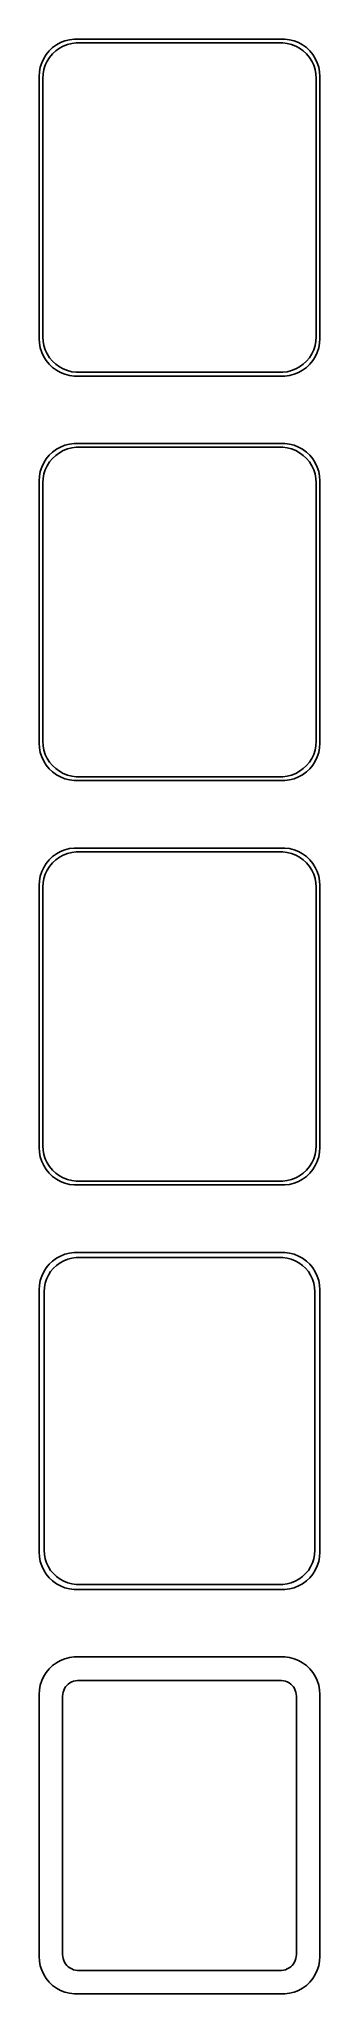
# Model space of a CAD drawing. Header units: metres. Extents: x -19 to 19, y 248 to 508.
import ezdxf

# ---------------------------------------------------------------- set-up
doc = ezdxf.new("R2010")
doc.units = ezdxf.units.M

msp = doc.modelspace()

# ---------------------------------------------------------------- linework, layer by layer
for p, q in [((-17.7951, 506.439), (-18.1315, 505.909)), ((-17.3948, 506.923), (-17.7951, 506.439)), ((-16.9371, 507.353), (-17.3948, 506.923)), ((-17.3428, 506.042), (-16.9626, 506.502)), ((-16.9626, 506.502), (-16.5278, 506.91)), ((-16.4291, 507.722), (-16.9371, 507.353)), ((-16.5278, 506.91), (-16.0452, 507.261)), ((-15.8789, 508.024), (-16.4291, 507.722)), ((-16.0452, 507.261), (-15.5224, 507.548)), ((-15.2951, 508.255), (-15.8789, 508.024)), ((-15.5224, 507.548), (-14.9678, 507.768)), ((-14.6869, 508.411), (-15.2951, 508.255)), ((-14.9678, 507.768), (-14.3901, 507.916)), ((-14.0639, 508.49), (-14.6869, 508.411)), ((-14.3901, 507.916), (-13.7982, 507.991)), ((14.0639, 508.49), (-14.0639, 508.49)), ((-13.7982, 507.991), (13.7982, 507.991)), ((13.7982, 507.991), (14.3901, 507.916)), ((14.6869, 508.411), (14.0639, 508.49)), ((14.3901, 507.916), (14.9678, 507.768)), ((15.2951, 508.255), (14.6869, 508.411)), ((14.9678, 507.768), (15.5224, 507.548)), ((15.8789, 508.024), (15.2951, 508.255)), ((15.5224, 507.548), (16.0452, 507.261)), ((16.4291, 507.722), (15.8789, 508.024)), ((16.0452, 507.261), (16.5278, 506.91)), ((16.9371, 507.353), (16.4291, 507.722)), ((16.5278, 506.91), (16.9626, 506.502)), ((17.3948, 506.923), (16.9371, 507.353)), ((16.9626, 506.502), (17.3428, 506.042)), ((17.7951, 506.439), (17.3948, 506.923)), ((18.1315, 505.909), (17.7951, 506.439)), ((-18.7106, 504.127), (-18.75, 503.5)), ((-18.5929, 504.743), (-18.7106, 504.127)), ((-18.3989, 505.341), (-18.5929, 504.743)), ((-18.1315, 505.909), (-18.3989, 505.341)), ((-18.25, 503.25), (-18.2125, 503.845)), ((-18.2125, 503.845), (-18.1008, 504.431)), ((-18.1008, 504.431), (-17.9164, 504.999)), ((-17.9164, 504.999), (-17.6624, 505.538)), ((-17.6624, 505.538), (-17.3428, 506.042)), ((17.3428, 506.042), (17.6624, 505.538)), ((17.6624, 505.538), (17.9164, 504.999)), ((17.9164, 504.999), (18.1008, 504.431)), ((18.1008, 504.431), (18.2125, 503.845)), ((18.3989, 505.341), (18.1315, 505.909)), ((18.2125, 503.845), (18.25, 503.25)), ((18.5929, 504.743), (18.3989, 505.341)), ((18.7106, 504.127), (18.5929, 504.743)), ((18.75, 503.5), (18.7106, 504.127)), ((-18.75, 503.5), (-18.75, 468.5)), ((-18.25, 468.75), (-18.25, 503.25)), ((18.25, 503.25), (18.25, 468.75)), ((18.75, 468.5), (18.75, 503.5)), ((-18.75, 468.5), (-18.7106, 467.873)), ((-18.7106, 467.873), (-18.5929, 467.257)), ((-18.5929, 467.257), (-18.3989, 466.659)), ((-18.2125, 468.155), (-18.25, 468.75)), ((-18.1008, 467.569), (-18.2125, 468.155)), ((-17.9164, 467.001), (-18.1008, 467.569)), ((18.1008, 467.569), (17.9164, 467.001)), ((18.2125, 468.155), (18.1008, 467.569)), ((18.25, 468.75), (18.2125, 468.155)), ((18.3989, 466.659), (18.5929, 467.257)), ((18.5929, 467.257), (18.7106, 467.873)), ((18.7106, 467.873), (18.75, 468.5)), ((-18.3989, 466.659), (-18.1315, 466.091)), ((-18.1315, 466.091), (-17.7951, 465.561)), ((-17.6624, 466.462), (-17.9164, 467.001)), ((-17.7951, 465.561), (-17.3948, 465.077)), ((-17.3428, 465.958), (-17.6624, 466.462)), ((-17.3948, 465.077), (-16.9371, 464.647)), ((-16.9626, 465.498), (-17.3428, 465.958)), ((-16.5278, 465.09), (-16.9626, 465.498)), ((-16.9371, 464.647), (-16.4291, 464.278)), ((-16.0452, 464.739), (-16.5278, 465.09)), ((-15.5224, 464.452), (-16.0452, 464.739)), ((16.0452, 464.739), (15.5224, 464.452)), ((16.5278, 465.09), (16.0452, 464.739)), ((16.4291, 464.278), (16.9371, 464.647)), ((16.9626, 465.498), (16.5278, 465.09)), ((16.9371, 464.647), (17.3948, 465.077)), ((17.3428, 465.958), (16.9626, 465.498)), ((17.6624, 466.462), (17.3428, 465.958)), ((17.3948, 465.077), (17.7951, 465.561)), ((17.9164, 467.001), (17.6624, 466.462)), ((17.7951, 465.561), (18.1315, 466.091)), ((18.1315, 466.091), (18.3989, 466.659)), ((-16.4291, 464.278), (-15.8789, 463.976)), ((-15.8789, 463.976), (-15.2951, 463.745)), ((-14.9678, 464.232), (-15.5224, 464.452)), ((-15.2951, 463.745), (-14.6869, 463.589)), ((-14.3901, 464.084), (-14.9678, 464.232)), ((-14.6869, 463.589), (-14.0639, 463.51)), ((-13.7982, 464.009), (-14.3901, 464.084)), ((-14.0639, 463.51), (14.0639, 463.51)), ((13.7982, 464.009), (-13.7982, 464.009)), ((14.3901, 464.084), (13.7982, 464.009)), ((14.0639, 463.51), (14.6869, 463.589)), ((14.9678, 464.232), (14.3901, 464.084)), ((14.6869, 463.589), (15.2951, 463.745)), ((15.5224, 464.452), (14.9678, 464.232)), ((15.2951, 463.745), (15.8789, 463.976)), ((15.8789, 463.976), (16.4291, 464.278)), ((-15.2951, 454.255), (-15.8789, 454.024)), ((-14.6869, 454.411), (-15.2951, 454.255)), ((-14.0639, 454.49), (-14.6869, 454.411)), ((14.0639, 454.49), (-14.0639, 454.49)), ((14.6869, 454.411), (14.0639, 454.49)), ((15.2951, 454.255), (14.6869, 454.411)), ((15.8789, 454.024), (15.2951, 454.255)), ((-18.1315, 451.909), (-18.3989, 451.341)), ((-17.7951, 452.439), (-18.1315, 451.909)), ((-17.9164, 450.999), (-17.6624, 451.538)), ((-17.3948, 452.923), (-17.7951, 452.439)), ((-17.6624, 451.538), (-17.3428, 452.042)), ((-16.9371, 453.353), (-17.3948, 452.923)), ((-17.3428, 452.042), (-16.9626, 452.502)), ((-16.9626, 452.502), (-16.5278, 452.91)), ((-16.4291, 453.722), (-16.9371, 453.353)), ((-16.5278, 452.91), (-16.0452, 453.261)), ((-15.8789, 454.024), (-16.4291, 453.722)), ((-16.0452, 453.261), (-15.5224, 453.548)), ((-15.5224, 453.548), (-14.9678, 453.768)), ((-14.9678, 453.768), (-14.3901, 453.916)), ((-14.3901, 453.916), (-13.7982, 453.991)), ((-13.7982, 453.991), (13.7982, 453.991)), ((13.7982, 453.991), (14.3901, 453.916)), ((14.3901, 453.916), (14.9678, 453.768)), ((14.9678, 453.768), (15.5224, 453.548)), ((15.5224, 453.548), (16.0452, 453.261)), ((16.4291, 453.722), (15.8789, 454.024)), ((16.0452, 453.261), (16.5278, 452.91)), ((16.9371, 453.353), (16.4291, 453.722)), ((16.5278, 452.91), (16.9626, 452.502)), ((17.3948, 452.923), (16.9371, 453.353)), ((16.9626, 452.502), (17.3428, 452.042)), ((17.3428, 452.042), (17.6624, 451.538)), ((17.7951, 452.439), (17.3948, 452.923)), ((17.6624, 451.538), (17.9164, 450.999)), ((18.1315, 451.909), (17.7951, 452.439)), ((18.3989, 451.341), (18.1315, 451.909)), ((-18.7106, 450.127), (-18.75, 449.5)), ((-18.75, 449.5), (-18.75, 414.5)), ((-18.5929, 450.743), (-18.7106, 450.127)), ((-18.3989, 451.341), (-18.5929, 450.743)), ((-18.25, 449.25), (-18.2125, 449.845)), ((-18.25, 414.75), (-18.25, 449.25)), ((-18.2125, 449.845), (-18.1008, 450.431)), ((-18.1008, 450.431), (-17.9164, 450.999)), ((17.9164, 450.999), (18.1008, 450.431)), ((18.1008, 450.431), (18.2125, 449.845)), ((18.2125, 449.845), (18.25, 449.25)), ((18.25, 449.25), (18.25, 414.75)), ((18.5929, 450.743), (18.3989, 451.341)), ((18.7106, 450.127), (18.5929, 450.743)), ((18.75, 449.5), (18.7106, 450.127)), ((18.75, 414.5), (18.75, 449.5)), ((-18.75, 414.5), (-18.7106, 413.873)), ((-18.7106, 413.873), (-18.5929, 413.257)), ((-18.5929, 413.257), (-18.3989, 412.659)), ((-18.3989, 412.659), (-18.1315, 412.091)), ((-18.2125, 414.155), (-18.25, 414.75)), ((-18.1008, 413.569), (-18.2125, 414.155)), ((-17.9164, 413.001), (-18.1008, 413.569)), ((-17.6624, 412.462), (-17.9164, 413.001)), ((-17.3428, 411.958), (-17.6624, 412.462)), ((17.6624, 412.462), (17.3428, 411.958)), ((17.9164, 413.001), (17.6624, 412.462)), ((18.1008, 413.569), (17.9164, 413.001)), ((18.2125, 414.155), (18.1008, 413.569)), ((18.1315, 412.091), (18.3989, 412.659)), ((18.25, 414.75), (18.2125, 414.155)), ((18.3989, 412.659), (18.5929, 413.257)), ((18.5929, 413.257), (18.7106, 413.873)), ((18.7106, 413.873), (18.75, 414.5)), ((-18.1315, 412.091), (-17.7951, 411.561)), ((-17.7951, 411.561), (-17.3948, 411.077)), ((-17.3948, 411.077), (-16.9371, 410.647)), ((-16.9626, 411.498), (-17.3428, 411.958)), ((-16.5278, 411.09), (-16.9626, 411.498)), ((-16.9371, 410.647), (-16.4291, 410.278)), ((-16.0452, 410.739), (-16.5278, 411.09)), ((-16.4291, 410.278), (-15.8789, 409.976)), ((-15.5224, 410.452), (-16.0452, 410.739)), ((-15.8789, 409.976), (-15.2951, 409.745)), ((-14.9678, 410.232), (-15.5224, 410.452)), ((-15.2951, 409.745), (-14.6869, 409.589)), ((-14.3901, 410.084), (-14.9678, 410.232)), ((-13.7982, 410.009), (-14.3901, 410.084)), ((13.7982, 410.009), (-13.7982, 410.009)), ((14.3901, 410.084), (13.7982, 410.009)), ((14.9678, 410.232), (14.3901, 410.084)), ((14.6869, 409.589), (15.2951, 409.745)), ((15.5224, 410.452), (14.9678, 410.232)), ((15.2951, 409.745), (15.8789, 409.976)), ((16.0452, 410.739), (15.5224, 410.452)), ((15.8789, 409.976), (16.4291, 410.278)), ((16.5278, 411.09), (16.0452, 410.739)), ((16.4291, 410.278), (16.9371, 410.647)), ((16.9626, 411.498), (16.5278, 411.09)), ((16.9371, 410.647), (17.3948, 411.077)), ((17.3428, 411.958), (16.9626, 411.498)), ((17.3948, 411.077), (17.7951, 411.561)), ((17.7951, 411.561), (18.1315, 412.091)), ((-14.6869, 409.589), (-14.0639, 409.51)), ((-14.0639, 409.51), (14.0639, 409.51)), ((14.0639, 409.51), (14.6869, 409.589)), ((-16.9371, 399.353), (-17.3948, 398.923)), ((-16.4291, 399.722), (-16.9371, 399.353)), ((-15.8789, 400.024), (-16.4291, 399.722)), ((-16.0452, 399.261), (-15.5224, 399.548)), ((-15.2951, 400.255), (-15.8789, 400.024)), ((-15.5224, 399.548), (-14.9678, 399.768)), ((-14.6869, 400.411), (-15.2951, 400.255)), ((-14.9678, 399.768), (-14.3901, 399.916)), ((-14.0639, 400.49), (-14.6869, 400.411)), ((-14.3901, 399.916), (-13.7982, 399.991)), ((14.0639, 400.49), (-14.0639, 400.49)), ((-13.7982, 399.991), (13.7982, 399.991)), ((13.7982, 399.991), (14.3901, 399.916)), ((14.6869, 400.411), (14.0639, 400.49)), ((14.3901, 399.916), (14.9678, 399.768)), ((15.2951, 400.255), (14.6869, 400.411)), ((14.9678, 399.768), (15.5224, 399.548)), ((15.8789, 400.024), (15.2951, 400.255)), ((15.5224, 399.548), (16.0452, 399.261)), ((16.4291, 399.722), (15.8789, 400.024)), ((16.9371, 399.353), (16.4291, 399.722)), ((17.3948, 398.923), (16.9371, 399.353)), ((-18.5929, 396.743), (-18.7106, 396.127)), ((-18.3989, 397.341), (-18.5929, 396.743)), ((-18.1315, 397.909), (-18.3989, 397.341)), ((-17.7951, 398.439), (-18.1315, 397.909)), ((-18.1008, 396.431), (-17.9164, 396.999)), ((-17.9164, 396.999), (-17.6624, 397.538)), ((-17.3948, 398.923), (-17.7951, 398.439)), ((-17.6624, 397.538), (-17.3428, 398.042)), ((-17.3428, 398.042), (-16.9626, 398.502)), ((-16.9626, 398.502), (-16.5278, 398.91)), ((-16.5278, 398.91), (-16.0452, 399.261)), ((16.0452, 399.261), (16.5278, 398.91)), ((16.5278, 398.91), (16.9626, 398.502)), ((16.9626, 398.502), (17.3428, 398.042)), ((17.3428, 398.042), (17.6624, 397.538)), ((17.7951, 398.439), (17.3948, 398.923)), ((17.6624, 397.538), (17.9164, 396.999)), ((18.1315, 397.909), (17.7951, 398.439)), ((17.9164, 396.999), (18.1008, 396.431)), ((18.3989, 397.341), (18.1315, 397.909)), ((18.5929, 396.743), (18.3989, 397.341)), ((18.7106, 396.127), (18.5929, 396.743)), ((-18.7106, 396.127), (-18.75, 395.5)), ((-18.75, 395.5), (-18.75, 360.5)), ((-18.25, 395.25), (-18.2125, 395.845)), ((-18.25, 360.75), (-18.25, 395.25)), ((-18.2125, 395.845), (-18.1008, 396.431)), ((18.1008, 396.431), (18.2125, 395.845)), ((18.2125, 395.845), (18.25, 395.25)), ((18.25, 395.25), (18.25, 360.75)), ((18.75, 395.5), (18.7106, 396.127)), ((18.75, 360.5), (18.75, 395.5)), ((-18.75, 360.5), (-18.7106, 359.873)), ((-18.2125, 360.155), (-18.25, 360.75)), ((-18.1008, 359.569), (-18.2125, 360.155)), ((18.2125, 360.155), (18.1008, 359.569)), ((18.25, 360.75), (18.2125, 360.155)), ((18.7106, 359.873), (18.75, 360.5)), ((-18.7106, 359.873), (-18.5929, 359.257)), ((-18.5929, 359.257), (-18.3989, 358.659)), ((-18.3989, 358.659), (-18.1315, 358.091)), ((-18.1315, 358.091), (-17.7951, 357.561)), ((-17.9164, 359.001), (-18.1008, 359.569)), ((-17.6624, 358.462), (-17.9164, 359.001)), ((-17.7951, 357.561), (-17.3948, 357.077)), ((-17.3428, 357.958), (-17.6624, 358.462)), ((-16.9626, 357.498), (-17.3428, 357.958)), ((17.3428, 357.958), (16.9626, 357.498)), ((17.6624, 358.462), (17.3428, 357.958)), ((17.3948, 357.077), (17.7951, 357.561)), ((17.9164, 359.001), (17.6624, 358.462)), ((17.7951, 357.561), (18.1315, 358.091)), ((18.1008, 359.569), (17.9164, 359.001)), ((18.1315, 358.091), (18.3989, 358.659)), ((18.3989, 358.659), (18.5929, 359.257)), ((18.5929, 359.257), (18.7106, 359.873)), ((-17.3948, 357.077), (-16.9371, 356.647)), ((-16.5278, 357.09), (-16.9626, 357.498)), ((-16.9371, 356.647), (-16.4291, 356.278)), ((-16.0452, 356.739), (-16.5278, 357.09)), ((-16.4291, 356.278), (-15.8789, 355.976)), ((-15.5224, 356.452), (-16.0452, 356.739)), ((-15.8789, 355.976), (-15.2951, 355.745)), ((-14.9678, 356.232), (-15.5224, 356.452)), ((-15.2951, 355.745), (-14.6869, 355.589)), ((-14.3901, 356.084), (-14.9678, 356.232)), ((-14.6869, 355.589), (-14.0639, 355.51)), ((-13.7982, 356.009), (-14.3901, 356.084)), ((-14.0639, 355.51), (14.0639, 355.51)), ((13.7982, 356.009), (-13.7982, 356.009)), ((14.3901, 356.084), (13.7982, 356.009)), ((14.0639, 355.51), (14.6869, 355.589)), ((14.9678, 356.232), (14.3901, 356.084)), ((14.6869, 355.589), (15.2951, 355.745)), ((15.5224, 356.452), (14.9678, 356.232)), ((15.2951, 355.745), (15.8789, 355.976)), ((16.0452, 356.739), (15.5224, 356.452)), ((15.8789, 355.976), (16.4291, 356.278)), ((16.5278, 357.09), (16.0452, 356.739)), ((16.4291, 356.278), (16.9371, 356.647)), ((16.9626, 357.498), (16.5278, 357.09)), ((16.9371, 356.647), (17.3948, 357.077)), ((-17.3948, 344.923), (-17.7951, 344.439)), ((-16.9371, 345.353), (-17.3948, 344.923)), ((-16.4291, 345.722), (-16.9371, 345.353)), ((-16.8375, 344.384), (-16.4184, 344.778)), ((-15.8789, 346.024), (-16.4291, 345.722)), ((-16.4184, 344.778), (-15.9532, 345.116)), ((-15.9532, 345.116), (-15.4494, 345.393)), ((-15.2951, 346.255), (-15.8789, 346.024)), ((-15.4494, 345.393), (-14.9148, 345.604)), ((-14.6869, 346.411), (-15.2951, 346.255)), ((-14.9148, 345.604), (-14.3579, 345.747)), ((-14.0639, 346.49), (-14.6869, 346.411)), ((-14.3579, 345.747), (-13.7875, 345.819)), ((14.0639, 346.49), (-14.0639, 346.49)), ((-13.7875, 345.819), (13.7875, 345.819)), ((13.7875, 345.819), (14.3579, 345.747)), ((14.6869, 346.411), (14.0639, 346.49)), ((14.3579, 345.747), (14.9148, 345.604)), ((15.2951, 346.255), (14.6869, 346.411)), ((14.9148, 345.604), (15.4494, 345.393)), ((15.8789, 346.024), (15.2951, 346.255)), ((15.4494, 345.393), (15.9532, 345.116)), ((16.4291, 345.722), (15.8789, 346.024)), ((15.9532, 345.116), (16.4184, 344.778)), ((16.4184, 344.778), (16.8375, 344.384)), ((16.9371, 345.353), (16.4291, 345.722)), ((17.3948, 344.923), (16.9371, 345.353)), ((17.7951, 344.439), (17.3948, 344.923)), ((-18.7106, 342.127), (-18.75, 341.5)), ((-18.5929, 342.743), (-18.7106, 342.127)), ((-18.3989, 343.341), (-18.5929, 342.743)), ((-18.1315, 343.909), (-18.3989, 343.341)), ((-17.7951, 344.439), (-18.1315, 343.909)), ((-18.0423, 341.824), (-17.9346, 342.389)), ((-17.9346, 342.389), (-17.7569, 342.935)), ((-17.7569, 342.935), (-17.5121, 343.456)), ((-17.5121, 343.456), (-17.204, 343.941)), ((-17.204, 343.941), (-16.8375, 344.384)), ((16.8375, 344.384), (17.204, 343.941)), ((17.204, 343.941), (17.5121, 343.456)), ((17.5121, 343.456), (17.7569, 342.935)), ((17.7569, 342.935), (17.9346, 342.389)), ((18.1315, 343.909), (17.7951, 344.439)), ((17.9346, 342.389), (18.0423, 341.824)), ((18.3989, 343.341), (18.1315, 343.909)), ((18.5929, 342.743), (18.3989, 343.341)), ((18.7106, 342.127), (18.5929, 342.743)), ((18.75, 341.5), (18.7106, 342.127)), ((-18.75, 341.5), (-18.75, 306.5)), ((-18.0784, 341.25), (-18.0423, 341.824)), ((-18.0784, 306.75), (-18.0784, 341.25)), ((18.0423, 341.824), (18.0784, 341.25)), ((18.0784, 341.25), (18.0784, 306.75)), ((18.75, 306.5), (18.75, 341.5)), ((-18.75, 306.5), (-18.7106, 305.873)), ((-18.7106, 305.873), (-18.5929, 305.257)), ((-18.0423, 306.176), (-18.0784, 306.75)), ((-17.9346, 305.611), (-18.0423, 306.176)), ((-17.7569, 305.065), (-17.9346, 305.611)), ((17.9346, 305.611), (17.7569, 305.065)), ((18.0423, 306.176), (17.9346, 305.611)), ((18.0784, 306.75), (18.0423, 306.176)), ((18.5929, 305.257), (18.7106, 305.873)), ((18.7106, 305.873), (18.75, 306.5)), ((-18.5929, 305.257), (-18.3989, 304.659)), ((-18.3989, 304.659), (-18.1315, 304.091)), ((-18.1315, 304.091), (-17.7951, 303.561)), ((-17.7951, 303.561), (-17.3948, 303.077)), ((-17.5121, 304.544), (-17.7569, 305.065)), ((-17.204, 304.059), (-17.5121, 304.544)), ((-17.3948, 303.077), (-16.9371, 302.647)), ((-16.8375, 303.616), (-17.204, 304.059)), ((-16.4184, 303.222), (-16.8375, 303.616)), ((-15.9532, 302.884), (-16.4184, 303.222)), ((-15.4494, 302.607), (-15.9532, 302.884)), ((15.9532, 302.884), (15.4494, 302.607)), ((16.4184, 303.222), (15.9532, 302.884)), ((16.8375, 303.616), (16.4184, 303.222)), ((17.204, 304.059), (16.8375, 303.616)), ((16.9371, 302.647), (17.3948, 303.077)), ((17.5121, 304.544), (17.204, 304.059)), ((17.3948, 303.077), (17.7951, 303.561)), ((17.7569, 305.065), (17.5121, 304.544)), ((17.7951, 303.561), (18.1315, 304.091)), ((18.1315, 304.091), (18.3989, 304.659)), ((18.3989, 304.659), (18.5929, 305.257)), ((-16.9371, 302.647), (-16.4291, 302.278)), ((-16.4291, 302.278), (-15.8789, 301.976)), ((-15.8789, 301.976), (-15.2951, 301.745)), ((-14.9148, 302.396), (-15.4494, 302.607)), ((-15.2951, 301.745), (-14.6869, 301.589)), ((-14.3579, 302.253), (-14.9148, 302.396)), ((-14.6869, 301.589), (-14.0639, 301.51)), ((-13.7875, 302.181), (-14.3579, 302.253)), ((-14.0639, 301.51), (14.0639, 301.51)), ((13.7875, 302.181), (-13.7875, 302.181)), ((14.3579, 302.253), (13.7875, 302.181)), ((14.0639, 301.51), (14.6869, 301.589)), ((14.9148, 302.396), (14.3579, 302.253)), ((14.6869, 301.589), (15.2951, 301.745)), ((15.4494, 302.607), (14.9148, 302.396)), ((15.2951, 301.745), (15.8789, 301.976)), ((15.8789, 301.976), (16.4291, 302.278)), ((16.4291, 302.278), (16.9371, 302.647)), ((-14.6869, 292.411), (-15.2951, 292.255)), ((-14.0639, 292.49), (-14.6869, 292.411)), ((14.0639, 292.49), (-14.0639, 292.49)), ((14.6869, 292.411), (14.0639, 292.49)), ((15.2951, 292.255), (14.6869, 292.411)), ((-18.1315, 289.909), (-18.3989, 289.341)), ((-17.7951, 290.439), (-18.1315, 289.909)), ((-17.3948, 290.923), (-17.7951, 290.439)), ((-16.9371, 291.353), (-17.3948, 290.923)), ((-16.4291, 291.722), (-16.9371, 291.353)), ((-15.8789, 292.024), (-16.4291, 291.722)), ((-15.2951, 292.255), (-15.8789, 292.024)), ((15.8789, 292.024), (15.2951, 292.255)), ((16.4291, 291.722), (15.8789, 292.024)), ((16.9371, 291.353), (16.4291, 291.722)), ((17.3948, 290.923), (16.9371, 291.353)), ((17.7951, 290.439), (17.3948, 290.923)), ((18.1315, 289.909), (17.7951, 290.439)), ((18.3989, 289.341), (18.1315, 289.909)), ((-18.7106, 288.127), (-18.75, 287.5)), ((-18.75, 287.5), (-18.75, 252.5)), ((-18.5929, 288.743), (-18.7106, 288.127)), ((-18.3989, 289.341), (-18.5929, 288.743)), ((-15.6096, 287.25), (-15.593, 287.514)), ((-15.6096, 252.75), (-15.6096, 287.25)), ((-15.593, 287.514), (-15.5434, 287.775)), ((-15.5434, 287.775), (-15.4615, 288.027)), ((-15.4615, 288.027), (-15.3487, 288.266)), ((-15.3487, 288.266), (-15.2067, 288.49)), ((-15.2067, 288.49), (-15.0378, 288.694)), ((-15.0378, 288.694), (-14.8447, 288.875)), ((-14.8447, 288.875), (-14.6304, 289.031)), ((-14.6304, 289.031), (-14.3982, 289.159)), ((-14.3982, 289.159), (-14.1519, 289.256)), ((-14.1519, 289.256), (-13.8953, 289.322)), ((-13.8953, 289.322), (-13.6325, 289.355)), ((-13.6325, 289.355), (13.6325, 289.355)), ((13.6325, 289.355), (13.8953, 289.322)), ((13.8953, 289.322), (14.1519, 289.256)), ((14.1519, 289.256), (14.3982, 289.159)), ((14.3982, 289.159), (14.6304, 289.031)), ((14.6304, 289.031), (14.8447, 288.875)), ((14.8447, 288.875), (15.0378, 288.694)), ((15.0378, 288.694), (15.2067, 288.49)), ((15.2067, 288.49), (15.3487, 288.266)), ((15.3487, 288.266), (15.4615, 288.027)), ((15.4615, 288.027), (15.5434, 287.775)), ((15.5434, 287.775), (15.593, 287.514)), ((15.593, 287.514), (15.6096, 287.25)), ((15.6096, 287.25), (15.6096, 252.75)), ((18.5929, 288.743), (18.3989, 289.341)), ((18.7106, 288.127), (18.5929, 288.743)), ((18.75, 287.5), (18.7106, 288.127)), ((18.75, 252.5), (18.75, 287.5)), ((-18.75, 252.5), (-18.7106, 251.873)), ((-18.7106, 251.873), (-18.5929, 251.257)), ((-18.5929, 251.257), (-18.3989, 250.659)), ((-18.3989, 250.659), (-18.1315, 250.091)), ((-15.593, 252.486), (-15.6096, 252.75)), ((-15.5434, 252.225), (-15.593, 252.486)), ((-15.4615, 251.973), (-15.5434, 252.225)), ((-15.3487, 251.734), (-15.4615, 251.973)), ((-15.2067, 251.51), (-15.3487, 251.734)), ((-15.0378, 251.306), (-15.2067, 251.51)), ((-14.8447, 251.125), (-15.0378, 251.306)), ((-14.6304, 250.969), (-14.8447, 251.125)), ((-14.3982, 250.841), (-14.6304, 250.969)), ((-14.1519, 250.744), (-14.3982, 250.841)), ((-13.8953, 250.678), (-14.1519, 250.744)), ((-13.6325, 250.645), (-13.8953, 250.678)), ((13.6325, 250.645), (-13.6325, 250.645)), ((13.8953, 250.678), (13.6325, 250.645)), ((14.1519, 250.744), (13.8953, 250.678)), ((14.3982, 250.841), (14.1519, 250.744)), ((14.6304, 250.969), (14.3982, 250.841)), ((14.8447, 251.125), (14.6304, 250.969)), ((15.0378, 251.306), (14.8447, 251.125)), ((15.2067, 251.51), (15.0378, 251.306)), ((15.3487, 251.734), (15.2067, 251.51)), ((15.4615, 251.973), (15.3487, 251.734)), ((15.5434, 252.225), (15.4615, 251.973)), ((15.593, 252.486), (15.5434, 252.225)), ((15.6096, 252.75), (15.593, 252.486)), ((18.1315, 250.091), (18.3989, 250.659)), ((18.3989, 250.659), (18.5929, 251.257)), ((18.5929, 251.257), (18.7106, 251.873)), ((18.7106, 251.873), (18.75, 252.5)), ((-18.1315, 250.091), (-17.7951, 249.561)), ((-17.7951, 249.561), (-17.3948, 249.077)), ((-17.3948, 249.077), (-16.9371, 248.647)), ((-16.9371, 248.647), (-16.4291, 248.278)), ((-16.4291, 248.278), (-15.8789, 247.976)), ((-15.8789, 247.976), (-15.2951, 247.745)), ((15.2951, 247.745), (15.8789, 247.976)), ((15.8789, 247.976), (16.4291, 248.278)), ((16.4291, 248.278), (16.9371, 248.647)), ((16.9371, 248.647), (17.3948, 249.077)), ((17.3948, 249.077), (17.7951, 249.561)), ((17.7951, 249.561), (18.1315, 250.091)), ((-15.2951, 247.745), (-14.6869, 247.589)), ((-14.6869, 247.589), (-14.0639, 247.51)), ((-14.0639, 247.51), (14.0639, 247.51)), ((14.0639, 247.51), (14.6869, 247.589)), ((14.6869, 247.589), (15.2951, 247.745))]:
    msp.add_line(p, q)

doc.saveas('drawing.dxf')
